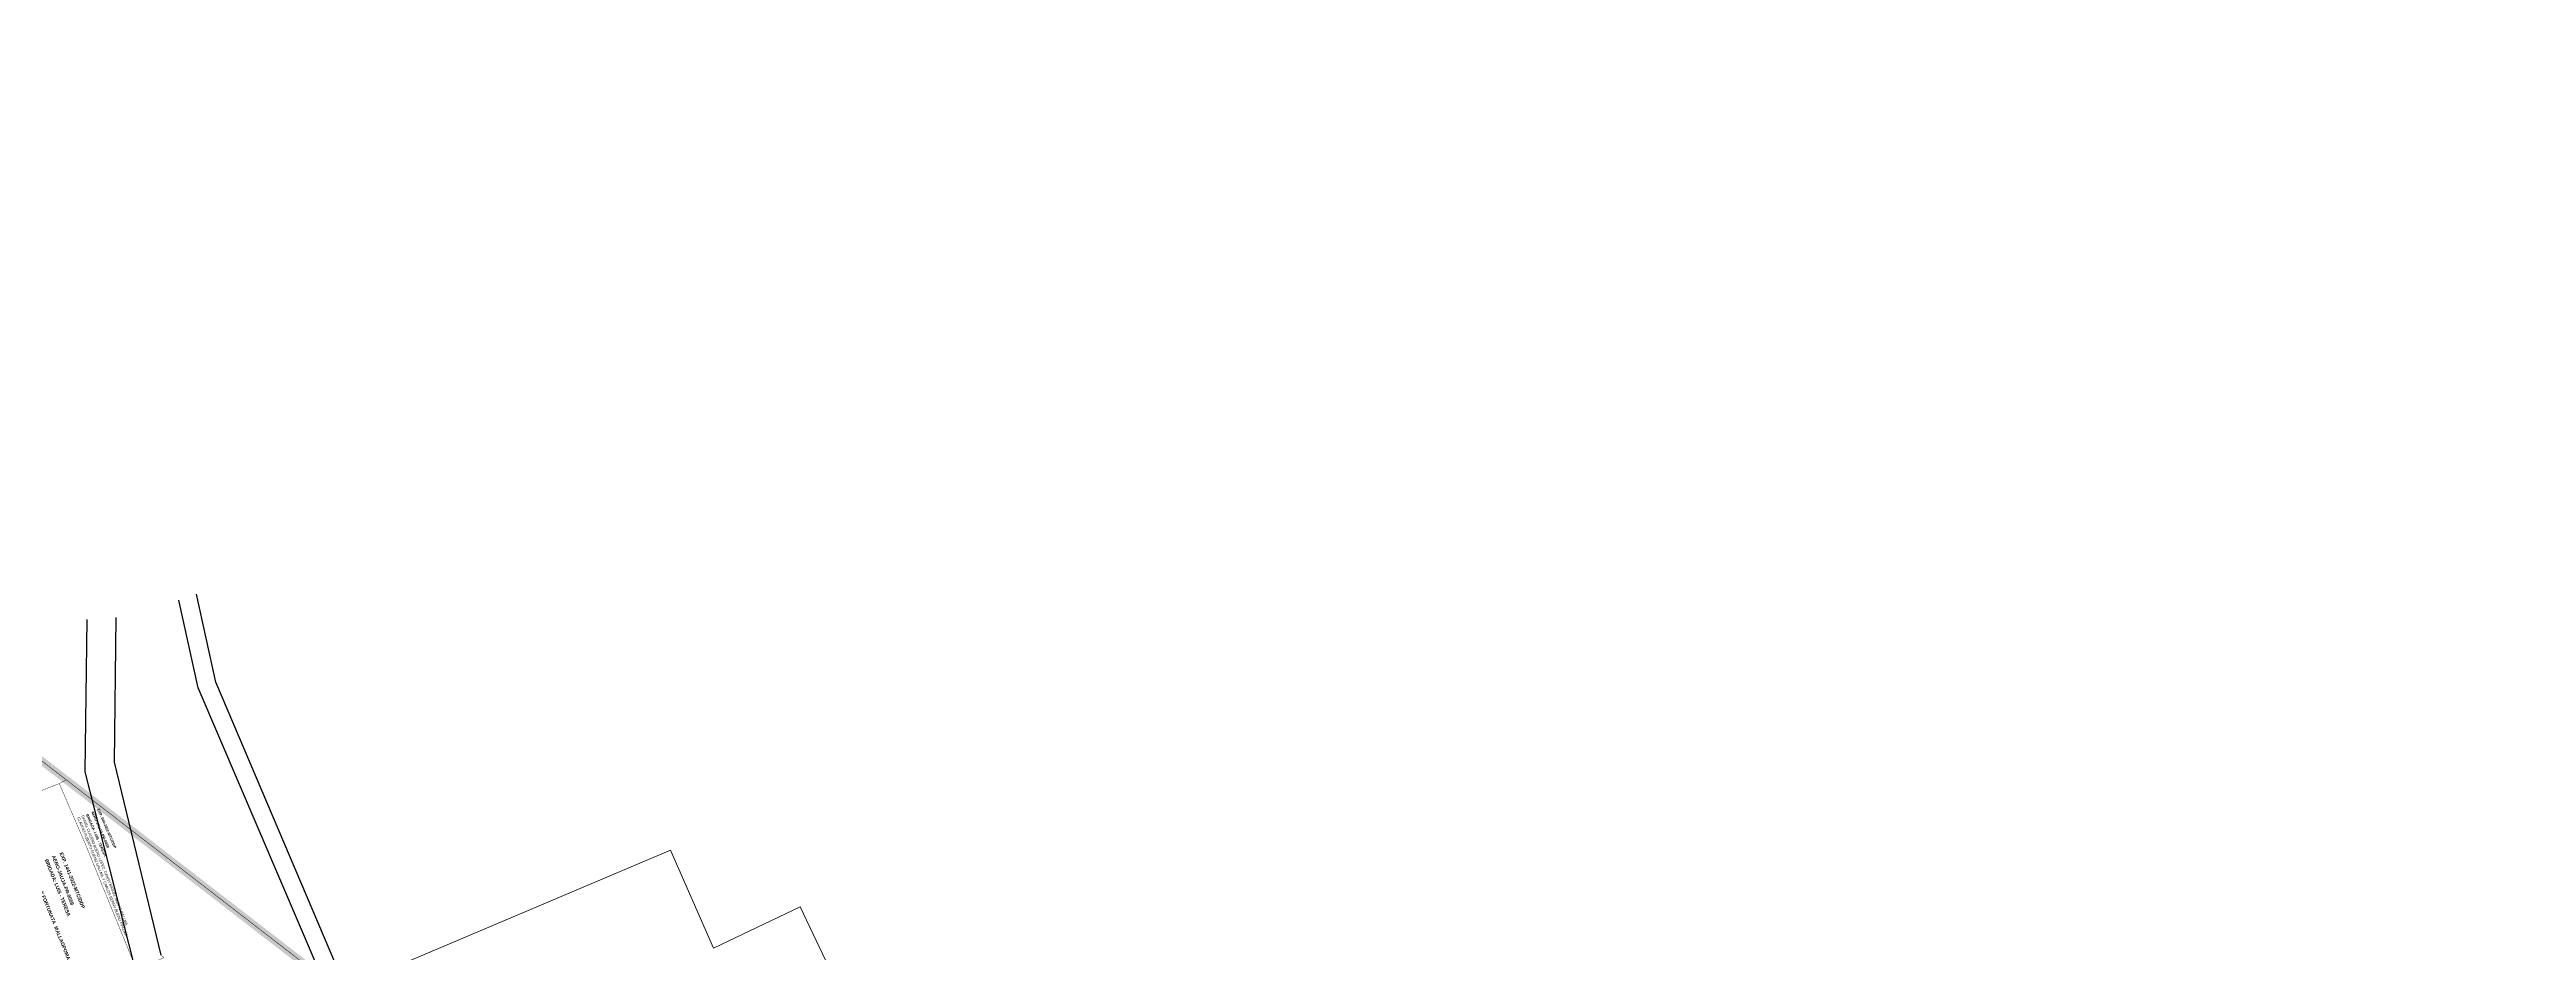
# Model space of a CAD drawing. Header units: metres. Extents: x 91 to 896469, y 125 to 17394210.
# Drawn here: x 447279 to 448548, y 8698402 to 8698865 of the extents above; entities that cross this region are included whole.
import ezdxf

# ---------------------------------------------------------------- set-up
doc = ezdxf.new("R2010")
doc.units = ezdxf.units.M
doc.header["$MEASUREMENT"] = 0
for name, color, linetype in [('CODIGO', 7, 'Continuous'), ('EXPEDIENTE', 150, 'Continuous'), ('FAJA DERECHA', 6, 'Continuous'), ('FAJA IZQUIERDA', 6, 'Continuous'), ('RIBERA IZQUIERDA', 5, 'Continuous'), ('SECTOR 1', 7, 'Continuous'), ('SUJETO PASIVO', 4, 'Continuous')]:
    doc.layers.add(name, color=color, linetype=linetype)
doc.layers.add('PMD 2024', color=1, linetype='Continuous', lineweight=5)
doc.layers.add('PREDIO ADQUIRIDO ( CON RM)', color=3, linetype='Continuous', lineweight=30)
doc.layers.add('PREDIO DEFINIDO ( EN PROCESO)', color=7, linetype='Continuous', lineweight=30, true_color=0xe0e000)
doc.styles.add('SANSSERIFBOLD', font='sasb____.pfb')
doc.styles.get("Standard").update_dxf_attribs({"font": 'arial.ttf'})

msp = doc.modelspace()

# ---------------------------------------------------------------- linework, layer by layer
at = {"layer": 'FAJA DERECHA'}
msp.add_lwpolyline([(447322, 8698397), (447297, 8698495), (447298, 8698573)], dxfattribs=at)
at = {"layer": 'FAJA IZQUIERDA'}
msp.add_lwpolyline([(447437, 8698369), (447364, 8698541), (447354, 8698586)], dxfattribs=at)
at = {"layer": 'PMD 2024', "color": 4, "linetype": 'Continuous', "lineweight": 35, "ltscale": 20, "const_width": 0.25}
msp.add_lwpolyline([(446623.2, 8698528.1), (446620.4, 8698536.5), (446610.4, 8698557.7), (446651.7, 8698611.1), (446576.6, 8698669.1), (446689.9, 8698815.7), (446740.6, 8698776.6), (446806.8, 8698862.3), (449771.2, 8696571.3), (449776, 8696557.8), (449674.4, 8696425.8), (449839.5, 8696298.1), (449196.3, 8696510), (448340.9, 8697171.3), (448216.4, 8697007.8), (447797.3, 8697331.8), (447784.5, 8697358.9), (447883.4, 8697486.8), (447076.2, 8698110.7), (446956.1, 8698218.6), (446730.5, 8698426.2), (446623.2, 8698528.1)], dxfattribs=at)
at = {"layer": 'PREDIO ADQUIRIDO ( CON RM)', "lineweight": 0, "const_width": 0.2}
for points in [[(447241.6, 8698484.2), (447243.8, 8698473.2), (447283.8, 8698489), (447287.4, 8698490.9), (447242.3, 8698525.8), (447233.6, 8698522.1)], [(447243.8, 8698473.2), (447283.8, 8698489), (447297.1, 8698458.1), (447321.9, 8698397.3), (447305.9, 8698390.3), (447294, 8698386.7), (447286.4, 8698384.7), (447274.7, 8698382), (447269.4, 8698395.3), (447262, 8698412.5), (447261, 8698415), (447259.6, 8698421.2), (447247.6, 8698454.2)], [(447283.8, 8698489), (447287.4, 8698490.9), (447320.4, 8698465.4), (447336, 8698401), (447337.4, 8698399.8), (447323.4, 8698393.6), (447297.1, 8698458.1)]]:
    msp.add_lwpolyline(points, close=True, dxfattribs=at)
msp.add_lwpolyline([(447418.3, 8698389.7), (447320.4, 8698465.4), (447336, 8698401)], dxfattribs=at)
msp.add_lwpolyline([(447418.3, 8698389.7), (447320.4, 8698465.4), (447336, 8698401)], dxfattribs=at)
at = {"layer": 'PREDIO DEFINIDO ( EN PROCESO)', "lineweight": 0, "const_width": 4}
msp.add_lwpolyline([(449771.2, 8696571.3), (446806.8, 8698862.3), (446740.6, 8698776.6), (446689.9, 8698815.7), (446576.6, 8698669.1), (446651.7, 8698611.1), (446610.4, 8698557.7), (446620.4, 8698536.5), (446623.2, 8698528.1), (446730.5, 8698426.2), (446956.1, 8698218.6), (447076.2, 8698110.7), (447883.4, 8697486.8), (447784.5, 8697358.9)], dxfattribs=at)
at = {"layer": 'RIBERA IZQUIERDA'}
for points in [[(447428, 8698367), (447355, 8698538), (447345, 8698583)], [(447336, 8698401), (447312, 8698500), (447313, 8698574)]]:
    msp.add_lwpolyline(points, dxfattribs=at)
at = {"layer": 'RIBERA IZQUIERDA', "color": 4}
msp.add_lwpolyline([(447336, 8698401), (447312, 8698500), (447313, 8698574)], dxfattribs=at)
at = {"layer": 'SECTOR 1', "color": 4, "linetype": 'Continuous', "lineweight": 5, "elevation": 3365.9}
msp.add_lwpolyline([(447422.1, 8698380.8), (447428, 8698367), (447439, 8698331), (447445.4, 8698300.6), (447445.4, 8698300.6), (447445.4, 8698300.6), (447454.5, 8698289.9), (447458.2, 8698287), (447467.5, 8698279.4), (447479.8, 8698267.4), (447489, 8698260.7), (447501.6, 8698255), (447515.5, 8698254.8), (447528.1, 8698258.8), (447538, 8698260.2), (447568, 8698263.1), (447630, 8698299.1), (447702.5, 8698343.1), (447663.3, 8698425.8), (447618.9, 8698404.7), (447596.8, 8698454.9), (447422.1, 8698380.8)], dxfattribs=at)

# ---------------------------------------------------------------- texts
at = {"layer": 'CODIGO', "color": 6, "linetype": 'Continuous', "lineweight": 20, "style": 'SANSSERIFBOLD'}
for height, rotation, p in [(1.35, 293.576, (447297.4, 8698473)), (1.8, 291.8835, (447276.3, 8698449.9))]:
    msp.add_text('BRIGADA: LUIS - TERESA', height=height, rotation=rotation, dxfattribs=at).set_placement(p)
at = {"layer": 'CODIGO', "lineweight": 20, "style": 'SANSSERIFBOLD'}
for s, height, rotation, p in [('AERO-JAUJA-PR-0058', 1.35, 293.576, (447300.1, 8698474.5)), ('AERO-JAUJA-PR-0059', 1.8, 291.1428, (447279.9, 8698451.8))]:
    msp.add_text(s, height=height, rotation=rotation, dxfattribs=at).set_placement(p)
at = {"layer": 'EXPEDIENTE', "color": 3, "linetype": 'Continuous', "lineweight": 20, "style": 'SANSSERIFBOLD'}
for s, height, rotation, p in [('EXP. 044-2022-MTC/DDP', 1.35, 293.576, (447303.1, 8698475.8)), ('EXP. 1441-2022-MTC/DDP', 1.8, 291.8835, (447283.9, 8698453.3))]:
    msp.add_text(s, height=height, rotation=rotation, dxfattribs=at).set_placement(p)
at = {"layer": 'SUJETO PASIVO', "linetype": 'Continuous', "lineweight": 20, "style": 'SANSSERIFBOLD'}
msp.add_text('PAULA SORIANO DE MALLAOPOMA Y FORTUNATA  MALLAOPOMA SORIANO      ', height=1.8, rotation=291.8835, dxfattribs=at).set_placement((447257.1, 8698475.2))
at = {"layer": 'SUJETO PASIVO', "insert": (447296.3, 8698472.9), "char_height": 1.35, "attachment_point": 1, "rotation": 292}
msp.add_mtext_dynamic_manual_height_columns('DANIEL CLAUDIO BUENO LOPEZ, DANNY MIGUEL BUENO MALLMA, CLAUDIO ALBERTO BUENO MALLMA Y CARLOS BENNY BUENO MALLMA', width=66.795, gutter_width=1, heights=[14.7], dxfattribs=at)

doc.saveas('drawing.dxf')
